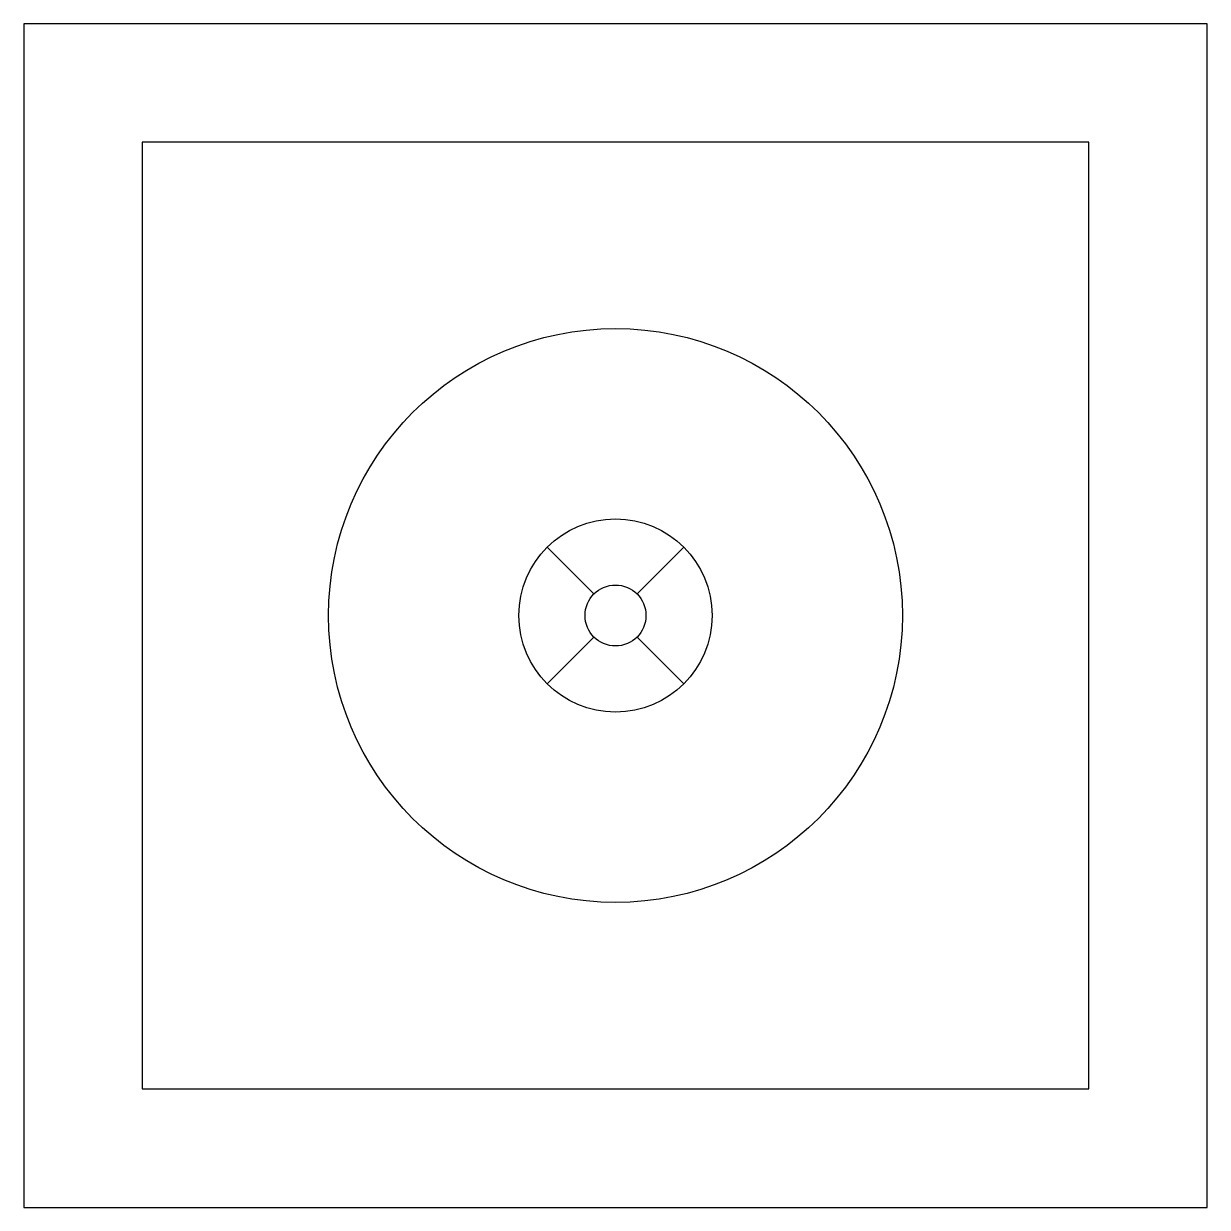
# Model space of a CAD drawing. Header units: millimetres. Extents: x -872.481 to -871.981, y 2634.332 to 2634.832.
import ezdxf

# ---------------------------------------------------------------- set-up
doc = ezdxf.new("R2010")
doc.units = ezdxf.units.MM
doc.header["$LTSCALE"] = 10
doc.layers.add('Móveis_mesas', color=2, linetype='Continuous')

msp = doc.modelspace()

# ---------------------------------------------------------------- linework, layer by layer
at = {"layer": 'Móveis_mesas', "color": 1}
for p, q in [((-872.24016, 2634.59093), (-872.25991, 2634.61067)), ((-872.22195, 2634.59093), (-872.20221, 2634.61067)), ((-872.25991, 2634.55298), (-872.24016, 2634.57272)), ((-872.20221, 2634.55298), (-872.22195, 2634.57272))]:
    msp.add_line(p, q, dxfattribs=at)
at = {"layer": 'Móveis_mesas'}
msp.add_lwpolyline([(-872.48106, 2634.33182), (-871.98106, 2634.33182), (-871.98106, 2634.83182), (-872.48106, 2634.83182)], close=True, dxfattribs=at)
at = {"layer": 'Móveis_mesas', "color": 1}
msp.add_lwpolyline([(-872.43106, 2634.38182), (-872.03106, 2634.38182), (-872.03106, 2634.78182), (-872.43106, 2634.78182)], close=True, dxfattribs=at)
for radius in [0.12119, 0.04079, 0.01288]:
    msp.add_circle((-872.23106, 2634.58182), radius, dxfattribs=at)

doc.saveas('drawing.dxf')
